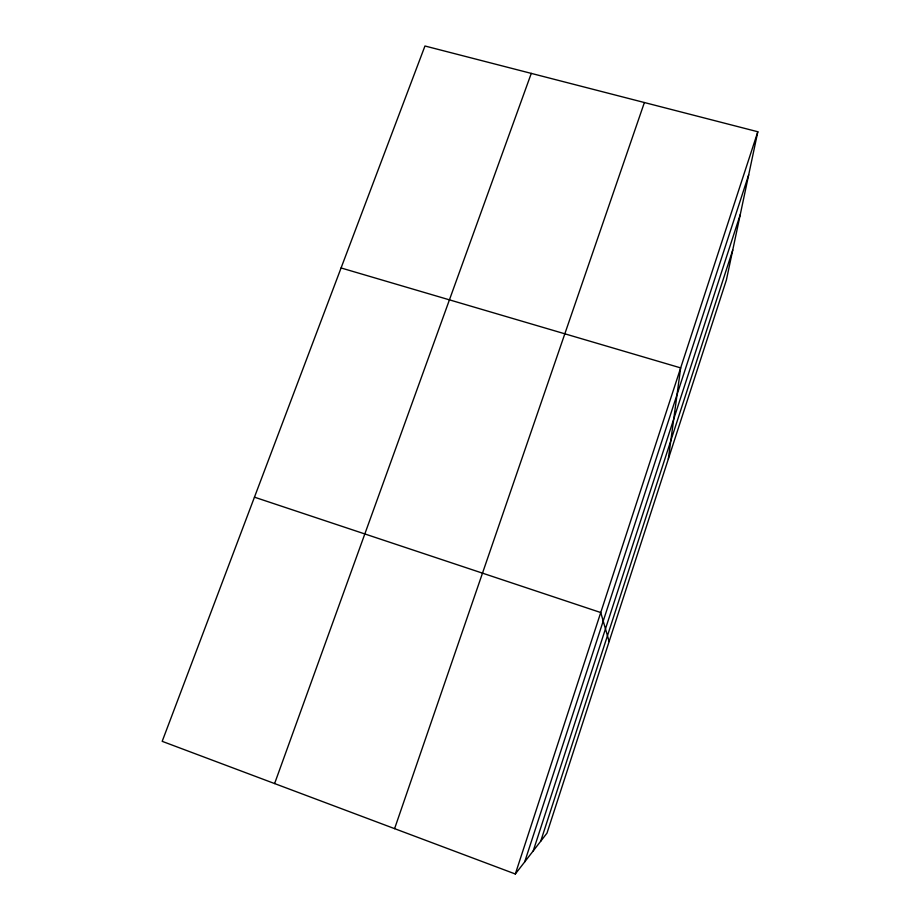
<?xml version="1.0" encoding="UTF-8"?>
<svg xmlns="http://www.w3.org/2000/svg" width="920" height="920" viewBox="0 0 920 920"><rect width="100%" height="100%" fill="white"/><g stroke="black" fill="none" stroke-linecap="round" stroke-linejoin="round"><path stroke-width="1.38" d="M668.311 459.068L680.662 367.897L341.078 267.961M757.815 131.755L726.397 279.979L546.986 833.129L515.327 874L162.184 741.336L424.959 46L757.815 131.755L515.327 874M533.232 850.885L740.244 214.647M540.718 841.213L732.745 250.044M524.699 861.902L748.684 174.823M394.599 828.644L644.391 102.534M274.608 783.564L531.277 73.393M254.449 497.179L600.748 612.547L609.132 641.528"/></g></svg>
